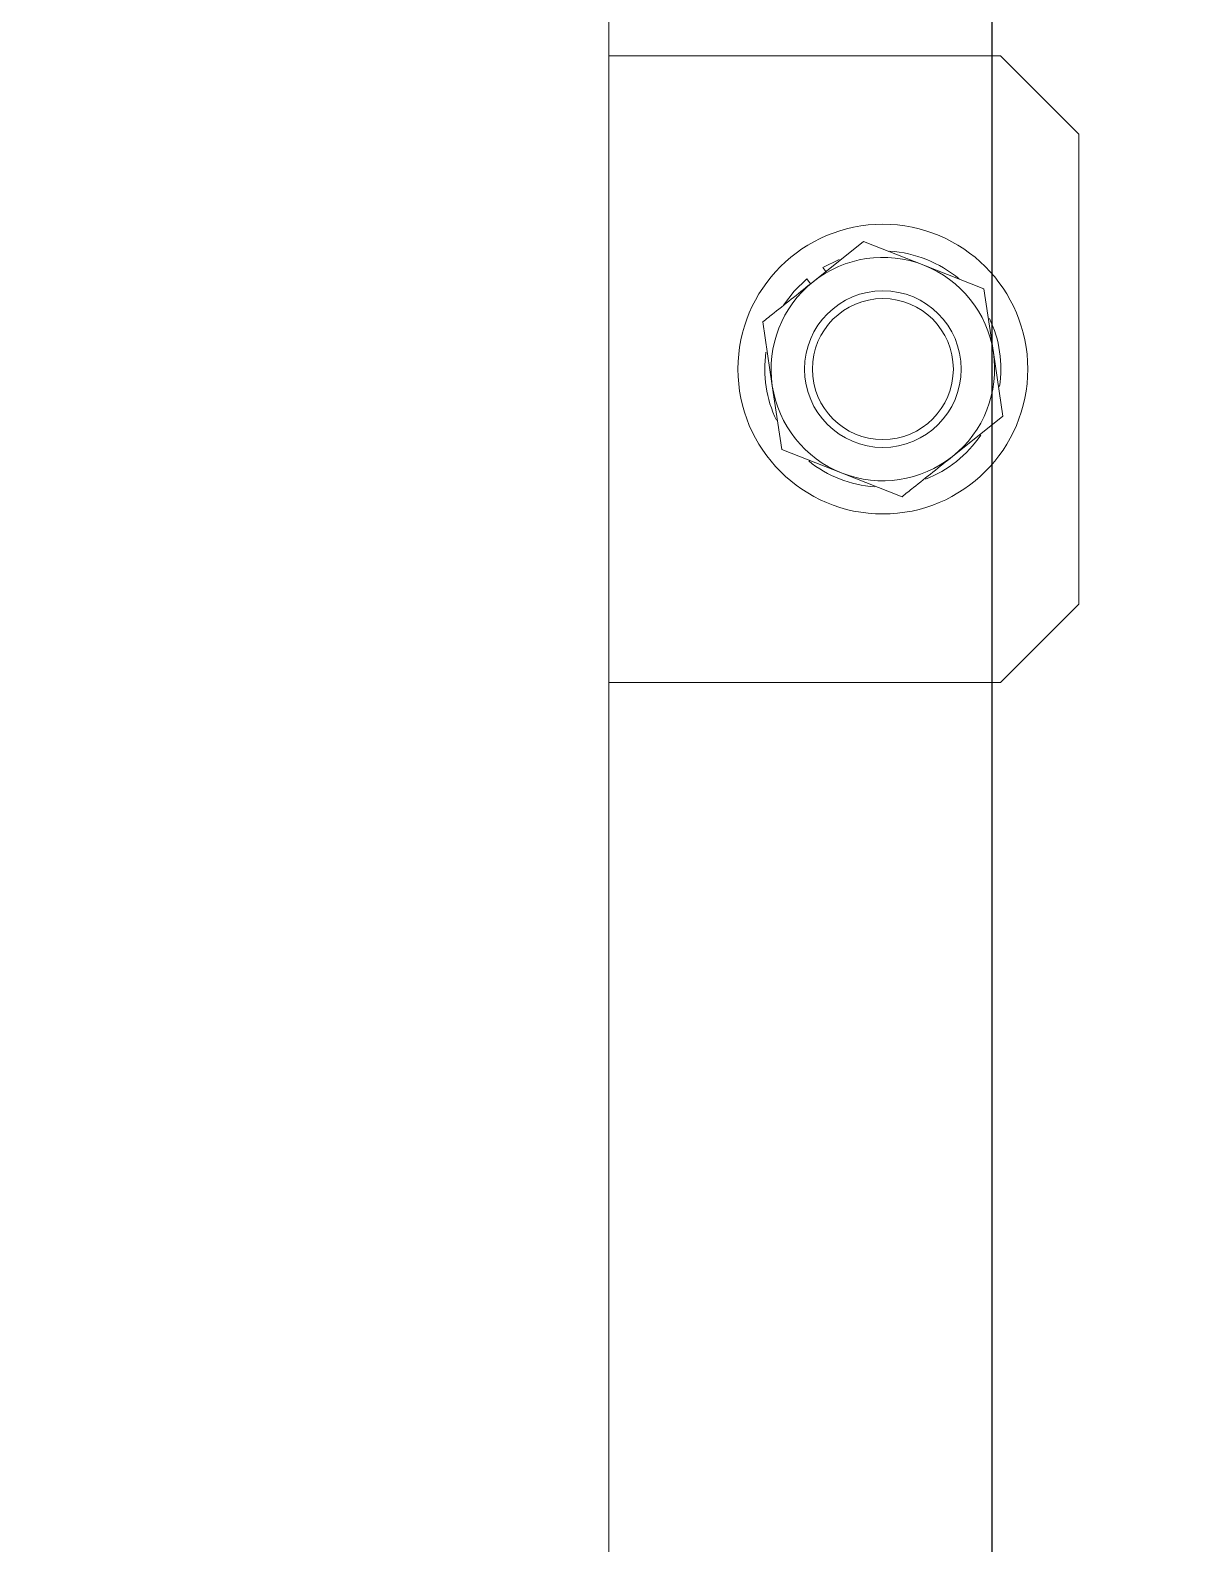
# Model space of a CAD drawing. Header units: millimetres. Extents: x 163705 to 1616509, y 81827 to 302547.
# Drawn here: x 1352543.2 to 1352691.8, y 143279.6 to 143472.9 of the extents above; entities that cross this region are included whole.
import ezdxf

# ---------------------------------------------------------------- set-up
doc = ezdxf.new("R2010")
doc.units = ezdxf.units.MM
doc.header["$LTSCALE"] = 10
doc.layers.add('1-填充', color=8, linetype='Continuous', lineweight=18)
doc.layers.add('1-设备轮廓', color=2, linetype='Continuous', lineweight=18)

# ---------------------------------------------------------------- blocks, each defined once
blk = doc.blocks.new('G$CE9C43516')
for p, q in [((2421, 355), (2421, 2205)), ((2421, 690), (2471, 690)), ((2471, 690), (2481, 680)), ((2481, 680), (2481, 620)), ((2453.546894973028, 666.2913443498837), (2447.105812195339, 661.1562826266745)), ((2461.214530264144, 663.2807338981656), (2453.546894973028, 666.2913443498837)), ((2450.404818689451, 663.9974085580325), (2448.34765175957, 662.9874965503695)), ((2448.34765175957, 662.9874965503695), (2448.728016962588, 662.4495623274415)), ((2468.882165555318, 660.2701234464475), (2461.214530264144, 663.2807338981656)), ((2446.769965948595, 660.8885339784902), (2446.306389317848, 661.544150561298)), ((2470.108718068805, 652.1244512714911), (2468.882165555318, 660.2701234464475)), ((2440.664729417709, 656.0212209034362), (2441.891281931195, 647.8755487285089)), ((2471.335270582291, 643.9787790965638), (2470.108718068805, 652.1244512714911)), ((2441.891281931195, 647.8755487285089), (2443.117834444682, 639.7298765535525)), ((2464.894187804603, 638.8437173733255), (2471.335270582291, 643.9787790965638)), ((2443.117834444682, 639.7298765535525), (2450.785469735798, 636.7192661018344)), ((2450.785469735798, 636.7192661018344), (2458.453105026914, 633.7086556501163)), ((2481, 620), (2471, 610)), ((2471, 610), (2421, 610))]:
    blk.add_line(p, q)
at = {"flags": 128}
blk.add_lwpolyline([(2446.306389317848, 661.544150561298), (2444.660962877795, 659.9327608135645), (2443.314900823694, 658.1438172331254)], dxfattribs=at)
for radius in [18.49999999999971, 9.999999999999215, 8.999999999999329]:
    blk.add_circle((2456, 650), radius)
for radius, start, end in [(15.0742661591929, 49.7947219012522, 86.60785888339834), (14.26776852734871, 68.56310630187745, 128.5631063019131), (14.26776852734842, 8.563106301706044, 68.56310630187866), (14.26776852734871, 128.5631063019131, 188.5631063017057), (15.07426615919322, 351.5317850699926, 25.40160462513361), (15.0742661591946, 171.7198975286471, 205.6003562389721), (14.26776852734942, 308.5631063016581, 8.563106301705915), (14.26776852734926, 188.5631063017059, 248.5631063016604), (15.0742661591946, 291.1574743819933, 326.041092233393), (15.07426615919581, 231.0935179288421, 265.9542394027006), (14.26776852734942, 248.5631063016606, 308.5631063016581)]:
    blk.add_arc((2456, 650), radius, start, end)
for points, knots in [([(2447.105812195339, 661.1562826266745), (2445.436084431421, 659.8251158919884), (2443.281494738185, 658.1073998736392), (2441.145423919079, 656.4044477645075), (2440.664729417709, 656.0212209034362)], [0, 0, 0, 0, 0.7749632188637354, 1, 1, 1, 1]), ([(2458.453105026914, 633.7086556501163), (2458.933799528342, 634.0918825111876), (2461.069870347448, 635.7948346203193), (2463.224460040627, 637.5125506386685), (2464.894187804603, 638.8437173733255)], [0, 0, 0, 0, 0.2250367811455961, 1, 1, 1, 1])]:
    blk.add_open_spline(points, degree=3, knots=knots)
blk = doc.blocks.new('A$C642F63BD')
at = {"layer": '1-填充'}
blk.add_lwpolyline([(0.0003999569453299046, -0.0001691775396466255), (4075.000399954617, -0.0001691775396466255), (4075.000399954617, 1999.999830993067), (0.0003999569453299046, 1999.999830993067)], close=True, dxfattribs=at)

msp = doc.modelspace()

# ---------------------------------------------------------------- linework, layer by layer
msp.add_lwpolyline([(1350390.928494764, 143159.6317334515), (1352665.928494765, 143159.6317334515), (1352665.928494765, 150159.6317334515), (1350390.928494764, 150159.6317334515)], close=True)

# ---------------------------------------------------------------- block references
msp.add_blockref('A$C642F63BD', (1352665.928094813, 143059.6319025267))
at = {"layer": '1-设备轮廓'}
msp.add_blockref('G$CE9C43516', (1350195.993344874, 142779.6317335198), dxfattribs=at)

doc.saveas('drawing.dxf')
